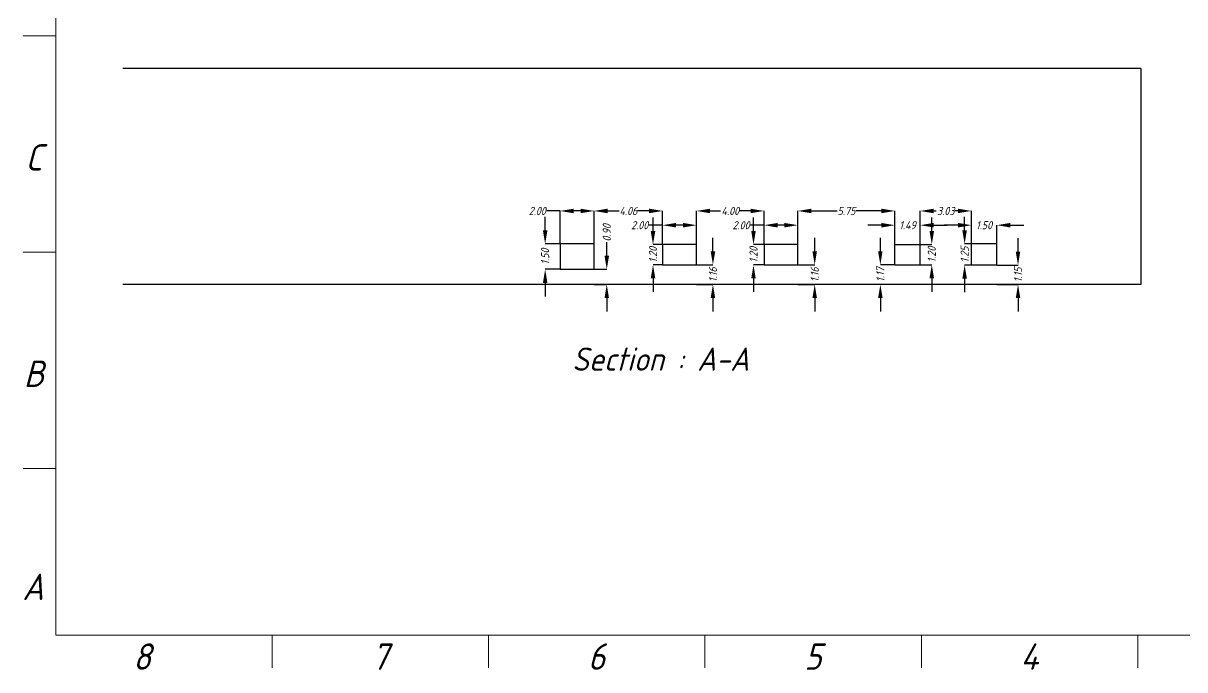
# Model space of a CAD drawing. Header units: millimetres. Extents: x 160413 to 1199701, y -1249241 to 191487.
# Drawn here: x 583643 to 652381, y -7867 to 30404 of the extents above; entities that cross this region are included whole.
import ezdxf

# ---------------------------------------------------------------- set-up
doc = ezdxf.new("R2010")
doc.units = ezdxf.units.MM
doc.header["$PDSIZE"] = -1
doc.styles.add('AM', font='geniso.shx', dxfattribs={"oblique": 15})
doc.styles.add('Geniso', font='geniso.shx', dxfattribs={"oblique": 15})
doc.dimstyles.new('Scale 1B2', dxfattribs={"dimscale": 0.32, "dimtxt": 1500, "dimasz": 2500, "dimexe": 0.18, "dimexo": 0.0625, "dimgap": 0.09, "dimtad": 0, "dimlfac": 0.001, "dimzin": 0, "dimdsep": 46, "dimtxsty": 'Geniso', "dimcen": 0.09, "dimclrd": 1, "dimclre": 1, "dimadec": 0, "dimazin": 0, "dimtfac": 1, "dimtofl": 0, "dimtmove": 0, "dimatfit": 3, "dimfxl": 1, "dimtolj": 1, "dimtzin": 0, "dimarcsym": 0})

# ---------------------------------------------------------------- blocks, each defined once
blk = doc.blocks.new('*D60')
at = {"color": 1, "lineweight": -2, "transparency": 16777216}
for p, q in [((642514, 16887), (642514, 17687)), ((641252, 16087), (642514, 16087)), ((641252, 14937), (642514, 14937)), ((642514, 14137), (642514, 13337))]:
    blk.add_line(p, q, dxfattribs=at)
at = {"color": 1, "transparency": 16777216}
for points in [[(642380, 16887), (642647, 16887), (642514, 16087)], [(642380, 14137), (642647, 14137), (642514, 14937)]]:
    blk.add_solid(points, dxfattribs=at)
at = {"layer": 'Defpoints', "color": 0, "transparency": 16777216}
for p in [(641252, 16087), (641252, 14937), (642514, 14937)]:
    blk.add_point(p, dxfattribs=at)
at = {"color": 0, "transparency": 16777216, "insert": (642514, 15512), "char_height": 480, "attachment_point": 5, "rotation": 90, "style": 'Geniso'}
blk.add_mtext('\\A1;1.15', dxfattribs=at)
blk = doc.blocks.new('*D61')
at = {"color": 1, "lineweight": -2, "transparency": 16777216}
for p, q in [((634366, 16907), (634366, 17707)), ((635232, 16107), (634366, 16107)), ((635232, 14937), (634366, 14937)), ((634366, 14137), (634366, 13337))]:
    blk.add_line(p, q, dxfattribs=at)
at = {"color": 1, "transparency": 16777216}
for points in [[(634233, 16907), (634499, 16907), (634366, 16107)], [(634233, 14137), (634499, 14137), (634366, 14937)]]:
    blk.add_solid(points, dxfattribs=at)
at = {"layer": 'Defpoints', "color": 0, "transparency": 16777216}
for p in [(635232, 16107), (634366, 14937), (635232, 14937)]:
    blk.add_point(p, dxfattribs=at)
at = {"color": 0, "transparency": 16777216, "insert": (634366, 15522), "char_height": 480, "attachment_point": 5, "rotation": 90, "style": 'Geniso'}
blk.add_mtext('\\A1;1.17', dxfattribs=at)
blk = doc.blocks.new('*D62')
at = {"color": 1, "lineweight": -2, "transparency": 16777216}
for p, q in [((630480, 16897), (630480, 17697)), ((629482, 16097), (630480, 16097)), ((629482, 14937), (630480, 14937)), ((630480, 14137), (630480, 13337))]:
    blk.add_line(p, q, dxfattribs=at)
at = {"color": 1, "transparency": 16777216}
for points in [[(630347, 16897), (630614, 16897), (630480, 16097)], [(630347, 14137), (630614, 14137), (630480, 14937)]]:
    blk.add_solid(points, dxfattribs=at)
at = {"layer": 'Defpoints', "color": 0, "transparency": 16777216}
for p in [(629482, 16097), (629482, 14937), (630480, 14937)]:
    blk.add_point(p, dxfattribs=at)
at = {"color": 0, "transparency": 16777216, "insert": (630480, 15517), "char_height": 480, "attachment_point": 5, "rotation": 90, "style": 'Geniso'}
blk.add_mtext('\\A1;1.16', dxfattribs=at)
blk = doc.blocks.new('*D63')
at = {"color": 1, "lineweight": -2, "transparency": 16777216}
for p, q in [((624458, 16897), (624458, 17697)), ((623482, 16097), (624459, 16097)), ((623482, 14937), (624459, 14937)), ((624458, 14137), (624458, 13337))]:
    blk.add_line(p, q, dxfattribs=at)
at = {"color": 1, "transparency": 16777216}
for points in [[(624325, 16897), (624592, 16897), (624458, 16097)], [(624325, 14137), (624592, 14137), (624458, 14937)]]:
    blk.add_solid(points, dxfattribs=at)
at = {"layer": 'Defpoints', "color": 0, "transparency": 16777216}
for p in [(623482, 16097), (623482, 14937), (624458, 14937)]:
    blk.add_point(p, dxfattribs=at)
at = {"color": 0, "transparency": 16777216, "insert": (624458, 15517), "char_height": 480, "attachment_point": 5, "rotation": 90, "style": 'Geniso'}
blk.add_mtext('\\A1;1.16', dxfattribs=at)
blk = doc.blocks.new('*D64')
at = {"color": 1, "lineweight": -2, "transparency": 16777216}
for p, q in [((618176, 16637), (618176, 17437)), ((617422, 15837), (618176, 15837)), ((617422, 14937), (618176, 14937)), ((618176, 14137), (618176, 13337))]:
    blk.add_line(p, q, dxfattribs=at)
at = {"color": 1, "transparency": 16777216}
for points in [[(618043, 16637), (618310, 16637), (618176, 15837)], [(618043, 14137), (618310, 14137), (618176, 14937)]]:
    blk.add_solid(points, dxfattribs=at)
at = {"layer": 'Defpoints', "color": 0, "transparency": 16777216}
for p in [(617422, 15837), (617422, 14937), (618176, 14937)]:
    blk.add_point(p, dxfattribs=at)
at = {"color": 0, "transparency": 16777216, "insert": (618176, 17993), "char_height": 480, "attachment_point": 5, "rotation": 90, "style": 'Geniso'}
blk.add_mtext('\\A1;0.90', dxfattribs=at)
blk = doc.blocks.new('*D65')
at = {"color": 1, "lineweight": -2, "transparency": 16777216}
for p, q in [((638952, 18449), (638152, 18449)), ((639752, 17337), (639752, 18449)), ((641252, 17337), (641252, 18449)), ((642052, 18449), (642852, 18449))]:
    blk.add_line(p, q, dxfattribs=at)
at = {"color": 1, "transparency": 16777216}
for points in [[(638952, 18582), (638952, 18315), (639752, 18449)], [(642052, 18582), (642052, 18315), (641252, 18449)]]:
    blk.add_solid(points, dxfattribs=at)
at = {"layer": 'Defpoints', "color": 0, "transparency": 16777216}
for p in [(639752, 18449), (639752, 17337), (641252, 17337)]:
    blk.add_point(p, dxfattribs=at)
at = {"color": 0, "transparency": 16777216, "insert": (640502, 18449), "char_height": 480, "attachment_point": 5, "style": 'Geniso'}
blk.add_mtext('\\A1;1.50', dxfattribs=at)
blk = doc.blocks.new('*D66')
at = {"color": 1, "lineweight": -2, "transparency": 16777216}
for p, q in [((636720, 17337), (636720, 19291)), ((637520, 19291), (637674, 19291)), ((638952, 19291), (638798, 19291)), ((639752, 17337), (639752, 19291))]:
    blk.add_line(p, q, dxfattribs=at)
at = {"color": 1, "transparency": 16777216}
for points in [[(637520, 19425), (637520, 19158), (636720, 19291)], [(638952, 19425), (638952, 19158), (639752, 19291)]]:
    blk.add_solid(points, dxfattribs=at)
at = {"layer": 'Defpoints', "color": 0, "transparency": 16777216}
for p in [(636720, 19291), (636720, 17337), (639752, 17337)]:
    blk.add_point(p, dxfattribs=at)
at = {"color": 0, "transparency": 16777216, "insert": (638236, 19291), "char_height": 480, "attachment_point": 5, "style": 'Geniso'}
blk.add_mtext('\\A1;3.03', dxfattribs=at)
blk = doc.blocks.new('*D67')
at = {"color": 1, "lineweight": -2, "transparency": 16777216}
for p, q in [((634432, 18449), (633632, 18449)), ((635232, 17307), (635232, 18449)), ((636720, 17307), (636720, 18449)), ((637520, 18449), (638320, 18449))]:
    blk.add_line(p, q, dxfattribs=at)
at = {"color": 1, "transparency": 16777216}
for points in [[(634432, 18582), (634432, 18315), (635232, 18449)], [(637520, 18582), (637520, 18315), (636720, 18449)]]:
    blk.add_solid(points, dxfattribs=at)
at = {"layer": 'Defpoints', "color": 0, "transparency": 16777216}
for p in [(636720, 18449), (635232, 17307), (636720, 17307)]:
    blk.add_point(p, dxfattribs=at)
at = {"color": 0, "transparency": 16777216, "insert": (635976, 18449), "char_height": 480, "attachment_point": 5, "style": 'Geniso'}
blk.add_mtext('\\A1;1.49', dxfattribs=at)
blk = doc.blocks.new('*D68')
at = {"color": 1, "lineweight": -2, "transparency": 16777216}
for p, q in [((629482, 17307), (629482, 19291)), ((630282, 19291), (631807, 19291)), ((634432, 19291), (632907, 19291)), ((635232, 17307), (635232, 19291))]:
    blk.add_line(p, q, dxfattribs=at)
at = {"color": 1, "transparency": 16777216}
for points in [[(630282, 19425), (630282, 19158), (629482, 19291)], [(634432, 19425), (634432, 19158), (635232, 19291)]]:
    blk.add_solid(points, dxfattribs=at)
at = {"layer": 'Defpoints', "color": 0, "transparency": 16777216}
for p in [(629482, 19291), (629482, 17307), (635232, 17307)]:
    blk.add_point(p, dxfattribs=at)
at = {"color": 0, "transparency": 16777216, "insert": (632357, 19291), "char_height": 480, "attachment_point": 5, "style": 'Geniso'}
blk.add_mtext('\\A1;5.75', dxfattribs=at)
blk = doc.blocks.new('*D69')
at = {"color": 1, "lineweight": -2, "transparency": 16777216}
for p, q in [((627482, 18449), (626682, 18449)), ((627482, 17297), (627482, 18449)), ((628682, 18449), (628282, 18449)), ((629482, 17297), (629482, 18449))]:
    blk.add_line(p, q, dxfattribs=at)
at = {"color": 1, "transparency": 16777216}
for points in [[(628282, 18582), (628282, 18315), (627482, 18449)], [(628682, 18582), (628682, 18315), (629482, 18449)]]:
    blk.add_solid(points, dxfattribs=at)
at = {"layer": 'Defpoints', "color": 0, "transparency": 16777216}
for p in [(627482, 18449), (627482, 17297), (629482, 17297)]:
    blk.add_point(p, dxfattribs=at)
at = {"color": 0, "transparency": 16777216, "insert": (626123, 18449), "char_height": 480, "attachment_point": 5, "style": 'Geniso'}
blk.add_mtext('\\A1;2.00', dxfattribs=at)
blk = doc.blocks.new('*D70')
at = {"color": 1, "lineweight": -2, "transparency": 16777216}
for p, q in [((623482, 17297), (623482, 19291)), ((624282, 19291), (624912, 19291)), ((626682, 19291), (626052, 19291)), ((627482, 17297), (627482, 19291))]:
    blk.add_line(p, q, dxfattribs=at)
at = {"color": 1, "transparency": 16777216}
for points in [[(624282, 19425), (624282, 19158), (623482, 19291)], [(626682, 19425), (626682, 19158), (627482, 19291)]]:
    blk.add_solid(points, dxfattribs=at)
at = {"layer": 'Defpoints', "color": 0, "transparency": 16777216}
for p in [(623482, 19291), (623482, 17297), (627482, 17297)]:
    blk.add_point(p, dxfattribs=at)
at = {"color": 0, "transparency": 16777216, "insert": (625482, 19291), "char_height": 480, "attachment_point": 5, "style": 'Geniso'}
blk.add_mtext('\\A1;4.00', dxfattribs=at)
blk = doc.blocks.new('*D71')
at = {"color": 1, "lineweight": -2, "transparency": 16777216}
for p, q in [((621482, 18449), (620682, 18449)), ((621482, 17297), (621482, 18449)), ((622682, 18449), (622282, 18449)), ((623482, 17297), (623482, 18449))]:
    blk.add_line(p, q, dxfattribs=at)
at = {"color": 1, "transparency": 16777216}
for points in [[(622282, 18582), (622282, 18315), (621482, 18449)], [(622682, 18582), (622682, 18315), (623482, 18449)]]:
    blk.add_solid(points, dxfattribs=at)
at = {"layer": 'Defpoints', "color": 0, "transparency": 16777216}
for p in [(621482, 18449), (621482, 17297), (623482, 17297)]:
    blk.add_point(p, dxfattribs=at)
at = {"color": 0, "transparency": 16777216, "insert": (620123, 18449), "char_height": 480, "attachment_point": 5, "style": 'Geniso'}
blk.add_mtext('\\A1;2.00', dxfattribs=at)
blk = doc.blocks.new('*D72')
at = {"color": 1, "lineweight": -2, "transparency": 16777216}
for p, q in [((617422, 17337), (617422, 19291)), ((618222, 19291), (618902, 19291)), ((620682, 19291), (620002, 19291)), ((621482, 17297), (621482, 19291))]:
    blk.add_line(p, q, dxfattribs=at)
at = {"color": 1, "transparency": 16777216}
for points in [[(618222, 19425), (618222, 19158), (617422, 19291)], [(620682, 19425), (620682, 19158), (621482, 19291)]]:
    blk.add_solid(points, dxfattribs=at)
at = {"layer": 'Defpoints', "color": 0, "transparency": 16777216}
for p in [(617422, 19291), (617422, 17337), (621482, 17297)]:
    blk.add_point(p, dxfattribs=at)
at = {"color": 0, "transparency": 16777216, "insert": (619452, 19291), "char_height": 480, "attachment_point": 5, "style": 'Geniso'}
blk.add_mtext('\\A1;4.06', dxfattribs=at)
blk = doc.blocks.new('*D73')
at = {"color": 1, "lineweight": -2, "transparency": 16777216}
for p, q in [((615422, 19291), (614622, 19291)), ((615422, 17337), (615422, 19291)), ((616622, 19291), (616222, 19291)), ((617422, 17337), (617422, 19291))]:
    blk.add_line(p, q, dxfattribs=at)
at = {"color": 1, "transparency": 16777216}
for points in [[(616222, 19425), (616222, 19158), (615422, 19291)], [(616622, 19425), (616622, 19158), (617422, 19291)]]:
    blk.add_solid(points, dxfattribs=at)
at = {"layer": 'Defpoints', "color": 0, "transparency": 16777216}
for p in [(615422, 19291), (615422, 17337), (617422, 17337)]:
    blk.add_point(p, dxfattribs=at)
at = {"color": 0, "transparency": 16777216, "insert": (614063, 19291), "char_height": 480, "attachment_point": 5, "style": 'Geniso'}
blk.add_mtext('\\A1;2.00', dxfattribs=at)
blk = doc.blocks.new('*D74')
at = {"color": 1, "lineweight": -2, "transparency": 16777216}
for p, q in [((614530, 18137), (614530, 18937)), ((615422, 17337), (614530, 17337)), ((615422, 15837), (614530, 15837)), ((614530, 15037), (614530, 14237))]:
    blk.add_line(p, q, dxfattribs=at)
at = {"color": 1, "transparency": 16777216}
for points in [[(614397, 18137), (614664, 18137), (614530, 17337)], [(614397, 15037), (614664, 15037), (614530, 15837)]]:
    blk.add_solid(points, dxfattribs=at)
at = {"layer": 'Defpoints', "color": 0, "transparency": 16777216}
for p in [(615422, 17337), (614530, 15837), (615422, 15837)]:
    blk.add_point(p, dxfattribs=at)
at = {"color": 0, "transparency": 16777216, "insert": (614530, 16587), "char_height": 480, "attachment_point": 5, "rotation": 90, "style": 'Geniso'}
blk.add_mtext('\\A1;1.50', dxfattribs=at)
blk = doc.blocks.new('*D75')
at = {"color": 1, "lineweight": -2, "transparency": 16777216}
for p, q in [((620913, 18097), (620913, 18897)), ((621482, 17297), (620913, 17297)), ((621482, 16097), (620913, 16097)), ((620913, 15297), (620913, 14497))]:
    blk.add_line(p, q, dxfattribs=at)
at = {"color": 1, "transparency": 16777216}
for points in [[(620780, 18097), (621047, 18097), (620913, 17297)], [(620780, 15297), (621047, 15297), (620913, 16097)]]:
    blk.add_solid(points, dxfattribs=at)
at = {"layer": 'Defpoints', "color": 0, "transparency": 16777216}
for p in [(621482, 17297), (620913, 16097), (621482, 16097)]:
    blk.add_point(p, dxfattribs=at)
at = {"color": 0, "transparency": 16777216, "insert": (620913, 16697), "char_height": 480, "attachment_point": 5, "rotation": 90, "style": 'Geniso'}
blk.add_mtext('\\A1;1.20', dxfattribs=at)
blk = doc.blocks.new('*D76')
at = {"color": 1, "lineweight": -2, "transparency": 16777216}
for p, q in [((626860, 18097), (626860, 18897)), ((627482, 17297), (626860, 17297)), ((627482, 16097), (626860, 16097)), ((626860, 15297), (626860, 14497))]:
    blk.add_line(p, q, dxfattribs=at)
at = {"color": 1, "transparency": 16777216}
for points in [[(626727, 18097), (626993, 18097), (626860, 17297)], [(626727, 15297), (626993, 15297), (626860, 16097)]]:
    blk.add_solid(points, dxfattribs=at)
at = {"layer": 'Defpoints', "color": 0, "transparency": 16777216}
for p in [(627482, 17297), (626860, 16097), (627482, 16097)]:
    blk.add_point(p, dxfattribs=at)
at = {"color": 0, "transparency": 16777216, "insert": (626860, 16697), "char_height": 480, "attachment_point": 5, "rotation": 90, "style": 'Geniso'}
blk.add_mtext('\\A1;1.20', dxfattribs=at)
blk = doc.blocks.new('*D77')
at = {"color": 1, "lineweight": -2, "transparency": 16777216}
for p, q in [((637410, 18107), (637410, 18907)), ((636720, 17307), (637410, 17307)), ((636720, 16107), (637410, 16107)), ((637410, 15307), (637410, 14507))]:
    blk.add_line(p, q, dxfattribs=at)
at = {"color": 1, "transparency": 16777216}
for points in [[(637277, 18107), (637543, 18107), (637410, 17307)], [(637277, 15307), (637543, 15307), (637410, 16107)]]:
    blk.add_solid(points, dxfattribs=at)
at = {"layer": 'Defpoints', "color": 0, "transparency": 16777216}
for p in [(636720, 17307), (636720, 16107), (637410, 16107)]:
    blk.add_point(p, dxfattribs=at)
at = {"color": 0, "transparency": 16777216, "insert": (637410, 16707), "char_height": 480, "attachment_point": 5, "rotation": 90, "style": 'Geniso'}
blk.add_mtext('\\A1;1.20', dxfattribs=at)
blk = doc.blocks.new('*D78')
at = {"color": 1, "lineweight": -2, "transparency": 16777216}
for p, q in [((639353, 18137), (639353, 18937)), ((639752, 17337), (639353, 17337)), ((639752, 16087), (639353, 16087)), ((639353, 15287), (639353, 14487))]:
    blk.add_line(p, q, dxfattribs=at)
at = {"color": 1, "transparency": 16777216}
for points in [[(639220, 18137), (639487, 18137), (639353, 17337)], [(639220, 15287), (639487, 15287), (639353, 16087)]]:
    blk.add_solid(points, dxfattribs=at)
at = {"layer": 'Defpoints', "color": 0, "transparency": 16777216}
for p in [(639752, 17337), (639353, 16087), (639752, 16087)]:
    blk.add_point(p, dxfattribs=at)
at = {"color": 0, "transparency": 16777216, "insert": (639353, 16712), "char_height": 480, "attachment_point": 5, "rotation": 90, "style": 'Geniso'}
blk.add_mtext('\\A1;1.25', dxfattribs=at)

msp = doc.modelspace()

# ---------------------------------------------------------------- linework, layer by layer
at = {"color": 7, "lineweight": 18}
for p, q in [((585563.962, -5822.547), (585563.962, 65129.153)), ((583642.887, 29653.303), (585563.962, 29653.303)), ((585563.962, 29653.303), (583642.887, 29653.303)), ((585563.962, 16846.137), (583642.887, 16846.137)), ((585563.962, 4038.971), (583642.887, 4038.971)), ((688021.291, -5822.547), (585563.962, -5822.547)), ((598371.128, -5822.547), (598371.128, -7743.622)), ((611178.294, -5822.547), (611178.294, -7743.622)), ((623985.46, -5822.547), (623985.46, -7743.622)), ((636792.626, -7743.622), (636792.626, -5822.547)), ((636792.626, -5822.547), (636792.626, -7743.622)), ((649599.792, -5822.547), (649599.792, -7743.622))]:
    msp.add_line(p, q, dxfattribs=at)
for p, q in [((649782.01, 27715.488), (589540.81, 27715.488)), ((649782.01, 27715.488), (649782.01, 14936.618)), ((635232.01, 17306.618), (636720.01, 17306.618)), ((635232.01, 16106.618), (635232.01, 17306.618)), ((636720.01, 16106.618), (636720.01, 17306.618)), ((641252.01, 17336.618), (639752.01, 17336.618)), ((639752.01, 16086.618), (639752.01, 17336.618)), ((641252.01, 16086.618), (641252.01, 17336.618)), ((635232.01, 16106.618), (636720.01, 16106.618)), ((641252.01, 16086.618), (639752.01, 16086.618)), ((649782.01, 14936.618), (589540.81, 14936.618))]:
    msp.add_line(p, q)
for points in [[(617422.01, 17336.618), (615422.01, 17336.618), (615422.01, 15836.618), (617422.01, 15836.618)], [(623482.01, 17296.618), (621482.01, 17296.618), (621482.01, 16096.618), (623482.01, 16096.618)], [(629482.01, 17296.618), (627482.01, 17296.618), (627482.01, 16096.618), (629482.01, 16096.618)]]:
    msp.add_lwpolyline(points, close=True)

# ---------------------------------------------------------------- texts
at = {"style": 'AM', "oblique": 15}
msp.add_text('Section : A-A', height=1376.38071, dxfattribs=at).set_placement((616134.567, 9832.631))
at = {"color": 7, "lineweight": 18, "char_height": 1561.45, "attachment_point": 2, "style": 'Geniso'}
for s, insert in [('C', (584266.98, 23243.493)), ('B', (584271.317, 10436.327)), ('A', (584220.895, -2178.732)), ('8', (590671.105, -6305.713)), ('7', (604758.988, -6305.713)), ('6', (617566.154, -6305.713)), ('5', (630373.32, -6305.713)), ('4', (643180.486, -6305.713))]:
    msp.add_mtext(s, dxfattribs=dict(at, insert=insert))

# ---------------------------------------------------------------- dimensions: what is measured, and where the dimension line sits
for base, p1, p2, picture, middle in [((615422.01, 19291.419), (617422.01, 17336.618), (615422.01, 17336.618), '*D73', (614063.13, 19291.419)), ((617422.01, 19291.419), (621482.01, 17296.618), (617422.01, 17336.618), '*D72', (619452.01, 19291.419)), ((623482.01, 19291.361), (627482.01, 17296.618), (623482.01, 17296.618), '*D70', (625482.01, 19291.361)), ((629482.01, 19291.361), (635232.01, 17306.618), (629482.01, 17306.618), '*D68', (632357.01, 19291.361)), ((636720.01, 19291.361), (639752.01, 17336.638), (636720.01, 17336.638), '*D66', (638236.01, 19291.361)), ((621482.01, 18448.684), (623482.01, 17296.618), (621482.01, 17296.618), '*D71', (620123.131, 18448.684)), ((627482.01, 18448.626), (629482.01, 17296.618), (627482.01, 17296.618), '*D69', (626123.131, 18448.626)), ((636720.01, 18448.626), (635232.01, 17306.618), (636720.01, 17306.618), '*D67', (635976.01, 18448.626)), ((639752.01, 18448.626), (641252.01, 17336.618), (639752.01, 17336.618), '*D65', (640502.01, 18448.626))]:
    dim = msp.add_linear_dim(base=base, p1=p1, p2=p2, dimstyle='Scale 1B2')
    dim.commit()
    dim.dimension.update_dxf_attribs({"geometry": picture, "text_midpoint": middle})
for base, p1, p2, picture, middle in [((614530.468, 15836.618), (615422.01, 17336.638), (615422.01, 15836.618), '*D74', (614530.468, 16586.628)), ((620913.429, 16096.618), (621482.01, 17296.618), (621482.01, 16096.618), '*D75', (620913.429, 16696.618)), ((626859.976, 16096.618), (627482.01, 17296.618), (627482.01, 16096.618), '*D76', (626859.976, 16696.618)), ((637409.954, 16106.618), (636720.01, 17306.618), (636720.01, 16106.618), '*D77', (637409.954, 16706.618)), ((639353.256, 16086.618), (639752.01, 17336.618), (639752.01, 16086.618), '*D78', (639353.256, 16711.618)), ((624458.469, 14936.618), (623482.01, 16096.618), (623482.01, 14936.618), '*D63', (624458.469, 15516.618)), ((630480.407, 14936.618), (629482.01, 16096.618), (629482.01, 14936.618), '*D62', (630480.407, 15516.618)), ((634365.938, 14936.618), (635232.01, 16106.618), (635232.01, 14936.618), '*D61', (634365.938, 15521.618)), ((642513.545, 14936.618), (641252.01, 16086.618), (641252.01, 14936.618), '*D60', (642513.545, 15511.618))]:
    dim = msp.add_linear_dim(base=base, p1=p1, p2=p2, angle=90, dimstyle='Scale 1B2')
    dim.commit()
    dim.dimension.update_dxf_attribs({"geometry": picture, "text_midpoint": middle})
dim = msp.add_linear_dim(base=(618176.27, 14936.618), p1=(617422.01, 15836.618), p2=(617422.01, 14936.618), angle=90, dimstyle='Scale 1B2')
dim.commit()
dim.dimension.update_dxf_attribs({"geometry": '*D64', "text_midpoint": (618176.27, 17993.341), "dimtype": 160})

doc.saveas('drawing.dxf')
